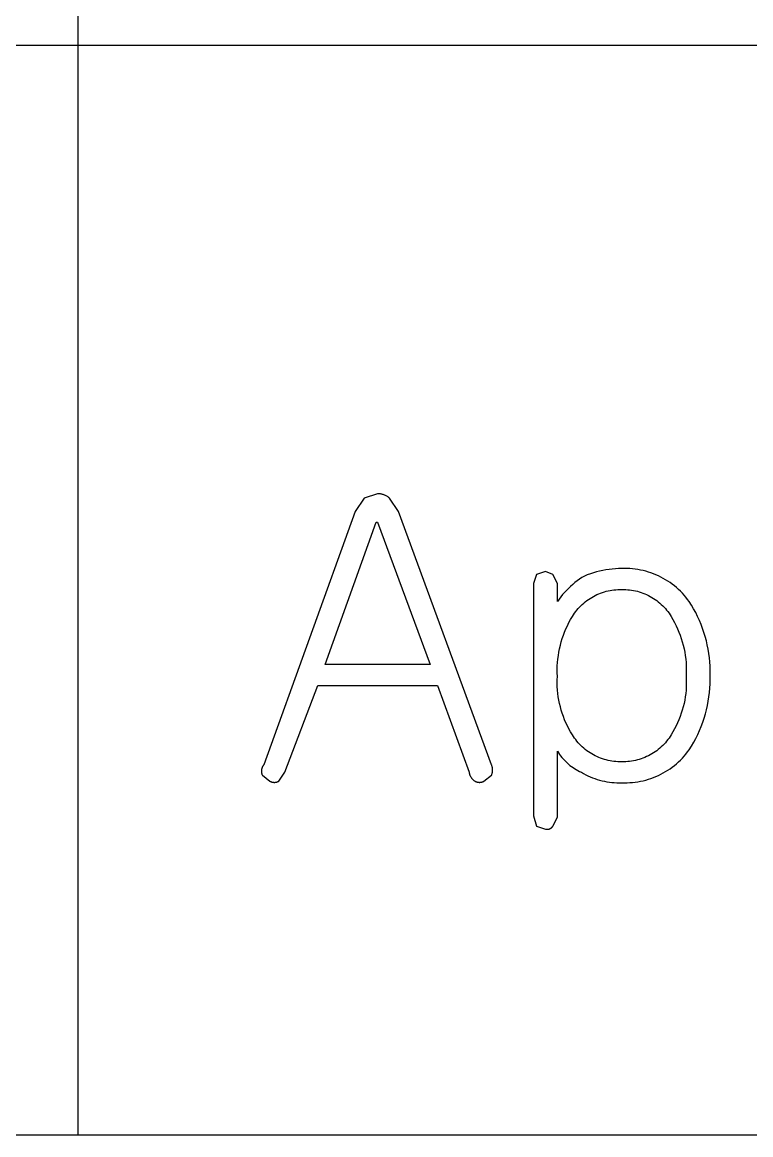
# Model space of a CAD drawing. Header units: millimetres. Extents: x 3033 to 5773, y 123 to 1487.
# Drawn here: x 5676.19 to 5701.26, y 236.56 to 274.85 of the extents above; entities that cross this region are included whole.
import ezdxf

# ---------------------------------------------------------------- set-up
doc = ezdxf.new("R2010")
doc.units = ezdxf.units.MM
doc.header["$MEASUREMENT"] = 0
doc.layers.add('TEX', color=70, linetype='Continuous')

msp = doc.modelspace()

# ---------------------------------------------------------------- linework, layer by layer
at = {"layer": 'TEX'}
for p, q in [((5678.113, 236.563), (5678.113, 386.563)), ((5394.391, 274.063), (5773.113, 274.063)), ((5687.956, 258.472), (5687.647, 258.008)), ((5688.42, 258.627), (5687.956, 258.472)), ((5688.444, 258.626), (5688.42, 258.627)), ((5688.467, 258.624), (5688.444, 258.626)), ((5688.491, 258.621), (5688.467, 258.624)), ((5688.514, 258.617), (5688.491, 258.621)), ((5688.537, 258.613), (5688.514, 258.617)), ((5688.56, 258.608), (5688.537, 258.613)), ((5688.583, 258.602), (5688.56, 258.608)), ((5688.606, 258.595), (5688.583, 258.602)), ((5688.628, 258.588), (5688.606, 258.595)), ((5688.65, 258.579), (5688.628, 258.588)), ((5688.672, 258.57), (5688.65, 258.579)), ((5688.694, 258.561), (5688.672, 258.57)), ((5688.715, 258.55), (5688.694, 258.561)), ((5688.735, 258.539), (5688.715, 258.55)), ((5688.756, 258.527), (5688.735, 258.539)), ((5688.776, 258.514), (5688.756, 258.527)), ((5688.795, 258.501), (5688.776, 258.514)), ((5688.814, 258.487), (5688.795, 258.501)), ((5688.833, 258.472), (5688.814, 258.487)), ((5689.142, 258.008), (5688.833, 258.472)), ((5687.647, 258.008), (5684.503, 249.297)), ((5692.338, 249.297), (5689.142, 258.008)), ((5686.616, 252.751), (5688.369, 257.648)), ((5688.369, 257.648), (5688.42, 257.648)), ((5688.42, 257.648), (5690.224, 252.751)), ((5693.884, 255.843), (5693.781, 255.534)), ((5694.194, 255.946), (5693.884, 255.843)), ((5694.451, 255.843), (5694.194, 255.946)), ((5694.606, 255.534), (5694.451, 255.843)), ((5695.534, 255.792), (5695.45, 255.739)), ((5695.636, 255.832), (5695.534, 255.792)), ((5695.74, 255.87), (5695.636, 255.832)), ((5695.845, 255.903), (5695.74, 255.87)), ((5695.951, 255.934), (5695.845, 255.903)), ((5696.058, 255.961), (5695.951, 255.934)), ((5696.165, 255.984), (5696.058, 255.961)), ((5696.274, 256.004), (5696.165, 255.984)), ((5696.383, 256.02), (5696.274, 256.004)), ((5696.492, 256.033), (5696.383, 256.02)), ((5696.602, 256.042), (5696.492, 256.033)), ((5696.712, 256.048), (5696.602, 256.042)), ((5696.822, 256.05), (5696.712, 256.048)), ((5696.915, 256.052), (5696.822, 256.05)), ((5697.008, 256.051), (5696.915, 256.052)), ((5697.101, 256.047), (5697.008, 256.051)), ((5697.193, 256.04), (5697.101, 256.047)), ((5697.286, 256.03), (5697.193, 256.04)), ((5697.377, 256.016), (5697.286, 256.03)), ((5697.469, 256), (5697.377, 256.016)), ((5697.559, 255.98), (5697.469, 256)), ((5697.649, 255.957), (5697.559, 255.98)), ((5697.739, 255.931), (5697.649, 255.957)), ((5697.827, 255.902), (5697.739, 255.931)), ((5697.914, 255.87), (5697.827, 255.902)), ((5698, 255.836), (5697.914, 255.87)), ((5698.085, 255.798), (5698, 255.836)), ((5698.168, 255.757), (5698.085, 255.798)), ((5693.781, 255.534), (5693.781, 247.544)), ((5694.606, 254.916), (5694.606, 255.534)), ((5695.059, 255.437), (5694.987, 255.369)), ((5695.133, 255.503), (5695.059, 255.437)), ((5695.209, 255.566), (5695.133, 255.503)), ((5695.288, 255.626), (5695.209, 255.566)), ((5695.368, 255.684), (5695.288, 255.626)), ((5695.45, 255.739), (5695.368, 255.684)), ((5698.25, 255.713), (5698.168, 255.757)), ((5698.33, 255.667), (5698.25, 255.713)), ((5698.409, 255.618), (5698.33, 255.667)), ((5698.486, 255.566), (5698.409, 255.618)), ((5698.561, 255.512), (5698.486, 255.566)), ((5698.635, 255.455), (5698.561, 255.512)), ((5698.706, 255.395), (5698.635, 255.455)), ((5698.775, 255.333), (5698.706, 255.395)), ((5694.723, 255.075), (5694.663, 254.996)), ((5694.785, 255.152), (5694.723, 255.075)), ((5694.85, 255.227), (5694.785, 255.152)), ((5694.917, 255.299), (5694.85, 255.227)), ((5694.987, 255.369), (5694.917, 255.299)), ((5695.675, 254.985), (5695.731, 255.023)), ((5695.731, 255.023), (5695.789, 255.058)), ((5695.789, 255.058), (5695.848, 255.092)), ((5695.848, 255.092), (5695.908, 255.123)), ((5695.908, 255.123), (5695.969, 255.152)), ((5695.969, 255.152), (5696.031, 255.179)), ((5696.031, 255.179), (5696.094, 255.204)), ((5696.094, 255.204), (5696.157, 255.227)), ((5696.157, 255.227), (5696.222, 255.247)), ((5696.222, 255.247), (5696.287, 255.266)), ((5696.287, 255.266), (5696.353, 255.281)), ((5696.353, 255.281), (5696.419, 255.295)), ((5696.419, 255.295), (5696.485, 255.306)), ((5696.485, 255.306), (5696.552, 255.315)), ((5696.552, 255.315), (5696.62, 255.322)), ((5696.62, 255.322), (5696.687, 255.326)), ((5696.687, 255.326), (5696.755, 255.328)), ((5696.755, 255.328), (5696.822, 255.328)), ((5696.822, 255.328), (5696.89, 255.328)), ((5696.89, 255.328), (5696.958, 255.326)), ((5696.958, 255.326), (5697.025, 255.322)), ((5697.025, 255.322), (5697.092, 255.315)), ((5697.092, 255.315), (5697.159, 255.306)), ((5697.159, 255.306), (5697.226, 255.295)), ((5697.226, 255.295), (5697.292, 255.281)), ((5697.292, 255.281), (5697.358, 255.266)), ((5697.358, 255.266), (5697.423, 255.247)), ((5697.423, 255.247), (5697.488, 255.227)), ((5697.488, 255.227), (5697.551, 255.204)), ((5697.551, 255.204), (5697.614, 255.179)), ((5697.614, 255.179), (5697.676, 255.152)), ((5697.676, 255.152), (5697.737, 255.123)), ((5697.737, 255.123), (5697.797, 255.092)), ((5697.797, 255.092), (5697.856, 255.058)), ((5697.856, 255.058), (5697.913, 255.023)), ((5697.913, 255.023), (5697.97, 254.985)), ((5698.842, 255.269), (5698.775, 255.333)), ((5698.907, 255.203), (5698.842, 255.269)), ((5698.969, 255.134), (5698.907, 255.203)), ((5699.029, 255.063), (5698.969, 255.134)), ((5699.087, 254.99), (5699.029, 255.063)), ((5694.663, 254.996), (5694.606, 254.916)), ((5695.278, 254.62), (5695.322, 254.672)), ((5695.322, 254.672), (5695.368, 254.722)), ((5695.368, 254.722), (5695.415, 254.77)), ((5695.415, 254.77), (5695.464, 254.817)), ((5695.464, 254.817), (5695.514, 254.862)), ((5695.514, 254.862), (5695.567, 254.905)), ((5695.567, 254.905), (5695.62, 254.946)), ((5695.62, 254.946), (5695.675, 254.985)), ((5697.97, 254.985), (5698.025, 254.946)), ((5698.025, 254.946), (5698.078, 254.905)), ((5698.078, 254.905), (5698.13, 254.862)), ((5698.13, 254.862), (5698.181, 254.817)), ((5698.181, 254.817), (5698.23, 254.77)), ((5698.23, 254.77), (5698.277, 254.722)), ((5698.277, 254.722), (5698.323, 254.672)), ((5698.323, 254.672), (5698.367, 254.62)), ((5699.142, 254.916), (5699.087, 254.99)), ((5699.221, 254.79), (5699.142, 254.916)), ((5699.296, 254.662), (5699.221, 254.79)), ((5699.367, 254.532), (5699.296, 254.662)), ((5695.004, 254.191), (5695.061, 254.297)), ((5695.061, 254.297), (5695.121, 254.4)), ((5695.121, 254.4), (5695.158, 254.457)), ((5695.158, 254.457), (5695.196, 254.513)), ((5695.196, 254.513), (5695.236, 254.567)), ((5695.236, 254.567), (5695.278, 254.62)), ((5698.367, 254.62), (5698.409, 254.567)), ((5698.409, 254.567), (5698.449, 254.513)), ((5698.449, 254.513), (5698.487, 254.457)), ((5698.487, 254.457), (5698.523, 254.4)), ((5698.523, 254.4), (5698.584, 254.297)), ((5698.584, 254.297), (5698.641, 254.191)), ((5699.433, 254.4), (5699.367, 254.532)), ((5699.494, 254.265), (5699.433, 254.4)), ((5699.551, 254.128), (5699.494, 254.265)), ((5694.813, 253.752), (5694.855, 253.864)), ((5694.855, 253.864), (5694.901, 253.975)), ((5694.901, 253.975), (5694.951, 254.084)), ((5694.951, 254.084), (5695.004, 254.191)), ((5698.641, 254.191), (5698.694, 254.084)), ((5698.694, 254.084), (5698.744, 253.975)), ((5698.744, 253.975), (5698.79, 253.864)), ((5698.79, 253.864), (5698.832, 253.752)), ((5699.604, 253.99), (5699.551, 254.128)), ((5699.652, 253.849), (5699.604, 253.99)), ((5694.708, 253.408), (5694.739, 253.524)), ((5694.739, 253.524), (5694.774, 253.638)), ((5694.774, 253.638), (5694.813, 253.752)), ((5698.832, 253.752), (5698.871, 253.638)), ((5698.871, 253.638), (5698.906, 253.524)), ((5698.906, 253.524), (5698.937, 253.408)), ((5699.695, 253.708), (5699.652, 253.849)), ((5699.733, 253.564), (5699.695, 253.708)), ((5699.767, 253.42), (5699.733, 253.564)), ((5694.639, 253.055), (5694.658, 253.174)), ((5694.658, 253.174), (5694.681, 253.291)), ((5694.681, 253.291), (5694.708, 253.408)), ((5698.937, 253.408), (5698.964, 253.291)), ((5698.964, 253.291), (5698.987, 253.174)), ((5698.987, 253.174), (5699.006, 253.055)), ((5699.795, 253.275), (5699.767, 253.42)), ((5699.819, 253.128), (5699.795, 253.275)), ((5699.838, 252.981), (5699.819, 253.128)), ((5690.224, 252.751), (5686.616, 252.751)), ((5694.604, 252.698), (5694.612, 252.817)), ((5694.612, 252.817), (5694.623, 252.937)), ((5694.623, 252.937), (5694.639, 253.055)), ((5699.006, 253.055), (5699.022, 252.937)), ((5699.022, 252.937), (5699.033, 252.817)), ((5699.033, 252.817), (5699.041, 252.698)), ((5699.852, 252.834), (5699.838, 252.981)), ((5699.861, 252.686), (5699.852, 252.834)), ((5694.601, 252.578), (5694.604, 252.698)), ((5694.601, 252.458), (5694.601, 252.578)), ((5694.606, 252.338), (5694.601, 252.458)), ((5694.601, 252.221), (5694.606, 252.338)), ((5699.043, 252.458), (5699.039, 252.338)), ((5699.039, 252.338), (5699.044, 252.221)), ((5699.041, 252.698), (5699.044, 252.578)), ((5699.044, 252.578), (5699.043, 252.458)), ((5699.865, 252.538), (5699.861, 252.686)), ((5699.864, 252.39), (5699.865, 252.538)), ((5699.866, 252.239), (5699.864, 252.39)), ((5685.224, 249.039), (5686.359, 252.029)), ((5686.359, 252.029), (5690.482, 252.029)), ((5690.482, 252.029), (5691.565, 249.039)), ((5694.601, 252.104), (5694.601, 252.221)), ((5694.604, 251.987), (5694.601, 252.104)), ((5694.612, 251.87), (5694.604, 251.987)), ((5699.041, 251.987), (5699.033, 251.87)), ((5699.044, 252.104), (5699.041, 251.987)), ((5699.044, 252.221), (5699.044, 252.104)), ((5699.855, 251.937), (5699.863, 252.088)), ((5699.863, 252.088), (5699.866, 252.239)), ((5694.623, 251.754), (5694.612, 251.87)), ((5694.638, 251.637), (5694.623, 251.754)), ((5694.658, 251.522), (5694.638, 251.637)), ((5699.007, 251.637), (5698.987, 251.522)), ((5699.022, 251.754), (5699.007, 251.637)), ((5699.033, 251.87), (5699.022, 251.754)), ((5699.8, 251.488), (5699.823, 251.637)), ((5699.823, 251.637), (5699.841, 251.787)), ((5699.841, 251.787), (5699.855, 251.937)), ((5694.681, 251.407), (5694.658, 251.522)), ((5694.708, 251.293), (5694.681, 251.407)), ((5694.739, 251.18), (5694.708, 251.293)), ((5694.774, 251.068), (5694.739, 251.18)), ((5698.906, 251.18), (5698.871, 251.068)), ((5698.937, 251.293), (5698.906, 251.18)), ((5698.964, 251.407), (5698.937, 251.293)), ((5698.987, 251.522), (5698.964, 251.407)), ((5699.7, 251.046), (5699.738, 251.192)), ((5699.738, 251.192), (5699.772, 251.339)), ((5699.772, 251.339), (5699.8, 251.488)), ((5694.812, 250.958), (5694.774, 251.068)), ((5694.855, 250.849), (5694.812, 250.958)), ((5694.901, 250.741), (5694.855, 250.849)), ((5698.79, 250.849), (5698.744, 250.741)), ((5698.832, 250.958), (5698.79, 250.849)), ((5698.871, 251.068), (5698.832, 250.958)), ((5699.609, 250.758), (5699.657, 250.901)), ((5699.657, 250.901), (5699.7, 251.046)), ((5694.951, 250.635), (5694.901, 250.741)), ((5695.004, 250.531), (5694.951, 250.635)), ((5695.061, 250.428), (5695.004, 250.531)), ((5695.121, 250.328), (5695.061, 250.428)), ((5698.584, 250.428), (5698.523, 250.328)), ((5698.641, 250.531), (5698.584, 250.428)), ((5698.694, 250.635), (5698.641, 250.531)), ((5698.744, 250.741), (5698.694, 250.635)), ((5699.436, 250.339), (5699.498, 250.477)), ((5699.498, 250.477), (5699.556, 250.617)), ((5699.556, 250.617), (5699.609, 250.758)), ((5695.158, 250.271), (5695.121, 250.328)), ((5695.196, 250.215), (5695.158, 250.271)), ((5695.236, 250.161), (5695.196, 250.215)), ((5695.278, 250.108), (5695.236, 250.161)), ((5695.322, 250.056), (5695.278, 250.108)), ((5695.368, 250.006), (5695.322, 250.056)), ((5698.323, 250.056), (5698.277, 250.006)), ((5698.367, 250.108), (5698.323, 250.056)), ((5698.409, 250.161), (5698.367, 250.108)), ((5698.449, 250.215), (5698.409, 250.161)), ((5698.487, 250.271), (5698.449, 250.215)), ((5698.523, 250.328), (5698.487, 250.271)), ((5699.222, 249.94), (5699.298, 250.071)), ((5699.298, 250.071), (5699.369, 250.204)), ((5699.369, 250.204), (5699.436, 250.339)), ((5694.606, 247.493), (5694.606, 249.761)), ((5694.606, 249.761), (5694.641, 249.706)), ((5694.641, 249.706), (5694.679, 249.652)), ((5694.679, 249.652), (5694.718, 249.6)), ((5695.415, 249.958), (5695.368, 250.006)), ((5695.464, 249.911), (5695.415, 249.958)), ((5695.514, 249.866), (5695.464, 249.911)), ((5695.567, 249.823), (5695.514, 249.866)), ((5695.62, 249.782), (5695.567, 249.823)), ((5695.675, 249.743), (5695.62, 249.782)), ((5695.731, 249.705), (5695.675, 249.743)), ((5695.789, 249.67), (5695.731, 249.705)), ((5695.848, 249.636), (5695.789, 249.67)), ((5697.856, 249.67), (5697.797, 249.636)), ((5697.913, 249.705), (5697.856, 249.67)), ((5697.97, 249.743), (5697.913, 249.705)), ((5698.025, 249.782), (5697.97, 249.743)), ((5698.078, 249.823), (5698.025, 249.782)), ((5698.13, 249.866), (5698.078, 249.823)), ((5698.181, 249.911), (5698.13, 249.866)), ((5698.23, 249.958), (5698.181, 249.911)), ((5698.277, 250.006), (5698.23, 249.958)), ((5698.969, 249.594), (5699.029, 249.665)), ((5699.029, 249.665), (5699.087, 249.738)), ((5699.087, 249.738), (5699.142, 249.812)), ((5699.142, 249.812), (5699.222, 249.94)), ((5684.475, 249.262), (5684.469, 249.253)), ((5684.482, 249.271), (5684.475, 249.262)), ((5684.489, 249.28), (5684.482, 249.271)), ((5684.496, 249.289), (5684.489, 249.28)), ((5684.503, 249.297), (5684.496, 249.289)), ((5692.344, 249.283), (5692.338, 249.297)), ((5692.349, 249.27), (5692.344, 249.283)), ((5692.354, 249.255), (5692.349, 249.27)), ((5694.718, 249.6), (5694.759, 249.549)), ((5694.759, 249.549), (5694.802, 249.499)), ((5694.802, 249.499), (5694.846, 249.451)), ((5694.846, 249.451), (5694.892, 249.405)), ((5694.892, 249.405), (5694.94, 249.36)), ((5694.94, 249.36), (5694.989, 249.317)), ((5694.989, 249.317), (5695.04, 249.276)), ((5695.04, 249.276), (5695.092, 249.236)), ((5695.908, 249.605), (5695.848, 249.636)), ((5695.969, 249.576), (5695.908, 249.605)), ((5696.031, 249.549), (5695.969, 249.576)), ((5696.094, 249.524), (5696.031, 249.549)), ((5696.157, 249.501), (5696.094, 249.524)), ((5696.222, 249.481), (5696.157, 249.501)), ((5696.287, 249.462), (5696.222, 249.481)), ((5696.353, 249.447), (5696.287, 249.462)), ((5696.419, 249.433), (5696.353, 249.447)), ((5696.485, 249.422), (5696.419, 249.433)), ((5696.552, 249.413), (5696.485, 249.422)), ((5696.62, 249.406), (5696.552, 249.413)), ((5696.687, 249.402), (5696.62, 249.406)), ((5696.755, 249.4), (5696.687, 249.402)), ((5696.822, 249.4), (5696.755, 249.4)), ((5696.89, 249.4), (5696.822, 249.4)), ((5696.958, 249.402), (5696.89, 249.4)), ((5697.025, 249.406), (5696.958, 249.402)), ((5697.092, 249.413), (5697.025, 249.406)), ((5697.159, 249.422), (5697.092, 249.413)), ((5697.226, 249.433), (5697.159, 249.422)), ((5697.292, 249.447), (5697.226, 249.433)), ((5697.358, 249.462), (5697.292, 249.447)), ((5697.423, 249.481), (5697.358, 249.462)), ((5697.488, 249.501), (5697.423, 249.481)), ((5697.551, 249.524), (5697.488, 249.501)), ((5697.614, 249.549), (5697.551, 249.524)), ((5697.676, 249.576), (5697.614, 249.549)), ((5697.737, 249.605), (5697.676, 249.576)), ((5697.797, 249.636), (5697.737, 249.605)), ((5698.561, 249.217), (5698.635, 249.273)), ((5698.635, 249.273), (5698.706, 249.333)), ((5698.706, 249.333), (5698.775, 249.395)), ((5698.775, 249.395), (5698.842, 249.459)), ((5698.842, 249.459), (5698.907, 249.526)), ((5698.907, 249.526), (5698.969, 249.594)), ((5684.42, 249.108), (5684.419, 249.097)), ((5684.419, 249.097), (5684.419, 249.086)), ((5684.419, 249.086), (5684.419, 249.075)), ((5684.419, 249.075), (5684.419, 249.064)), ((5684.419, 249.064), (5684.42, 249.053)), ((5684.421, 249.119), (5684.42, 249.108)), ((5684.42, 249.053), (5684.421, 249.042)), ((5684.423, 249.13), (5684.421, 249.119)), ((5684.421, 249.042), (5684.422, 249.031)), ((5684.422, 249.031), (5684.424, 249.02)), ((5684.425, 249.141), (5684.423, 249.13)), ((5684.424, 249.02), (5684.426, 249.009)), ((5684.427, 249.152), (5684.425, 249.141)), ((5684.426, 249.009), (5684.429, 248.998)), ((5684.43, 249.162), (5684.427, 249.152)), ((5684.429, 248.998), (5684.431, 248.988)), ((5684.433, 249.173), (5684.43, 249.162)), ((5684.431, 248.988), (5684.435, 248.977)), ((5684.436, 249.184), (5684.433, 249.173)), ((5684.435, 248.977), (5684.438, 248.967)), ((5684.44, 249.194), (5684.436, 249.184)), ((5684.438, 248.967), (5684.442, 248.956)), ((5684.444, 249.204), (5684.44, 249.194)), ((5684.442, 248.956), (5684.447, 248.946)), ((5684.448, 249.214), (5684.444, 249.204)), ((5684.447, 248.946), (5684.451, 248.936)), ((5684.453, 249.224), (5684.448, 249.214)), ((5684.451, 248.936), (5684.709, 248.73)), ((5684.458, 249.234), (5684.453, 249.224)), ((5684.464, 249.244), (5684.458, 249.234)), ((5684.469, 249.253), (5684.464, 249.244)), ((5685.018, 248.73), (5685.224, 249.039)), ((5691.565, 249.039), (5691.568, 249.024)), ((5691.568, 249.024), (5691.572, 249.008)), ((5691.572, 249.008), (5691.576, 248.993)), ((5691.576, 248.993), (5691.581, 248.978)), ((5691.581, 248.978), (5691.586, 248.963)), ((5691.586, 248.963), (5691.592, 248.948)), ((5691.592, 248.948), (5691.598, 248.933)), ((5691.598, 248.933), (5691.605, 248.919)), ((5691.605, 248.919), (5691.612, 248.905)), ((5691.612, 248.905), (5691.619, 248.891)), ((5691.619, 248.891), (5691.628, 248.877)), ((5692.08, 248.73), (5692.338, 248.936)), ((5692.338, 248.936), (5692.344, 248.95)), ((5692.344, 248.95), (5692.349, 248.964)), ((5692.349, 248.964), (5692.354, 248.978)), ((5692.359, 249.241), (5692.354, 249.255)), ((5692.354, 248.978), (5692.359, 248.992)), ((5692.363, 249.227), (5692.359, 249.241)), ((5692.359, 248.992), (5692.363, 249.006)), ((5692.366, 249.213), (5692.363, 249.227)), ((5692.363, 249.006), (5692.366, 249.021)), ((5692.369, 249.198), (5692.366, 249.213)), ((5692.366, 249.021), (5692.369, 249.035)), ((5692.372, 249.183), (5692.369, 249.198)), ((5692.369, 249.035), (5692.372, 249.05)), ((5692.374, 249.169), (5692.372, 249.183)), ((5692.372, 249.05), (5692.374, 249.065)), ((5692.375, 249.154), (5692.374, 249.169)), ((5692.374, 249.065), (5692.375, 249.079)), ((5692.376, 249.139), (5692.375, 249.154)), ((5692.375, 249.079), (5692.376, 249.094)), ((5692.377, 249.124), (5692.376, 249.139)), ((5692.376, 249.094), (5692.377, 249.109)), ((5692.377, 249.109), (5692.377, 249.124)), ((5695.092, 249.236), (5695.145, 249.199)), ((5695.145, 249.199), (5695.2, 249.163)), ((5695.2, 249.163), (5695.256, 249.129)), ((5695.256, 249.129), (5695.313, 249.097)), ((5695.313, 249.097), (5695.371, 249.067)), ((5695.371, 249.067), (5695.431, 249.039)), ((5695.431, 249.039), (5695.505, 248.997)), ((5695.505, 248.997), (5695.581, 248.956)), ((5695.581, 248.956), (5695.658, 248.919)), ((5695.658, 248.919), (5695.736, 248.883)), ((5695.736, 248.883), (5695.815, 248.851)), ((5697.914, 248.858), (5698, 248.893)), ((5698, 248.893), (5698.085, 248.93)), ((5698.085, 248.93), (5698.168, 248.971)), ((5698.168, 248.971), (5698.25, 249.015)), ((5698.25, 249.015), (5698.33, 249.061)), ((5698.33, 249.061), (5698.409, 249.11)), ((5698.409, 249.11), (5698.486, 249.162)), ((5698.486, 249.162), (5698.561, 249.217)), ((5684.709, 248.73), (5684.719, 248.725)), ((5684.719, 248.725), (5684.729, 248.72)), ((5684.729, 248.72), (5684.739, 248.716)), ((5684.739, 248.716), (5684.75, 248.712)), ((5684.75, 248.712), (5684.76, 248.708)), ((5684.76, 248.708), (5684.771, 248.705)), ((5684.771, 248.705), (5684.781, 248.702)), ((5684.781, 248.702), (5684.792, 248.699)), ((5684.792, 248.699), (5684.803, 248.697)), ((5684.803, 248.697), (5684.814, 248.695)), ((5684.814, 248.695), (5684.825, 248.694)), ((5684.825, 248.694), (5684.836, 248.693)), ((5684.836, 248.693), (5684.847, 248.692)), ((5684.847, 248.692), (5684.858, 248.691)), ((5684.858, 248.691), (5684.869, 248.691)), ((5684.869, 248.691), (5684.88, 248.692)), ((5684.88, 248.692), (5684.891, 248.693)), ((5684.891, 248.693), (5684.902, 248.694)), ((5684.902, 248.694), (5684.913, 248.695)), ((5684.913, 248.695), (5684.924, 248.697)), ((5684.924, 248.697), (5684.935, 248.699)), ((5684.935, 248.699), (5684.946, 248.702)), ((5684.946, 248.702), (5684.957, 248.705)), ((5684.957, 248.705), (5684.967, 248.708)), ((5684.967, 248.708), (5684.978, 248.712)), ((5684.978, 248.712), (5684.988, 248.716)), ((5684.988, 248.716), (5684.998, 248.72)), ((5684.998, 248.72), (5685.008, 248.725)), ((5685.008, 248.725), (5685.018, 248.73)), ((5691.628, 248.877), (5691.636, 248.864)), ((5691.636, 248.864), (5691.645, 248.85)), ((5691.645, 248.85), (5691.655, 248.838)), ((5691.655, 248.838), (5691.665, 248.825)), ((5691.665, 248.825), (5691.675, 248.813)), ((5691.675, 248.813), (5691.686, 248.801)), ((5691.686, 248.801), (5691.697, 248.79)), ((5691.697, 248.79), (5691.708, 248.779)), ((5691.708, 248.779), (5691.72, 248.768)), ((5691.72, 248.768), (5691.732, 248.758)), ((5691.732, 248.758), (5691.745, 248.748)), ((5691.745, 248.748), (5691.758, 248.739)), ((5691.758, 248.739), (5691.771, 248.73)), ((5691.771, 248.73), (5691.781, 248.725)), ((5691.781, 248.725), (5691.791, 248.72)), ((5691.791, 248.72), (5691.801, 248.716)), ((5691.801, 248.716), (5691.811, 248.712)), ((5691.811, 248.712), (5691.822, 248.708)), ((5691.822, 248.708), (5691.832, 248.705)), ((5691.832, 248.705), (5691.843, 248.702)), ((5691.843, 248.702), (5691.854, 248.699)), ((5691.854, 248.699), (5691.865, 248.697)), ((5691.865, 248.697), (5691.876, 248.695)), ((5691.876, 248.695), (5691.887, 248.694)), ((5691.887, 248.694), (5691.898, 248.693)), ((5691.898, 248.693), (5691.909, 248.692)), ((5691.909, 248.692), (5691.92, 248.691)), ((5691.92, 248.691), (5691.931, 248.691)), ((5691.931, 248.691), (5691.942, 248.692)), ((5691.942, 248.692), (5691.953, 248.693)), ((5691.953, 248.693), (5691.964, 248.694)), ((5691.964, 248.694), (5691.975, 248.695)), ((5691.975, 248.695), (5691.986, 248.697)), ((5691.986, 248.697), (5691.997, 248.699)), ((5691.997, 248.699), (5692.008, 248.702)), ((5692.008, 248.702), (5692.019, 248.705)), ((5692.019, 248.705), (5692.029, 248.708)), ((5692.029, 248.708), (5692.04, 248.712)), ((5692.04, 248.712), (5692.05, 248.716)), ((5692.05, 248.716), (5692.06, 248.72)), ((5692.06, 248.72), (5692.07, 248.725)), ((5692.07, 248.725), (5692.08, 248.73)), ((5695.815, 248.851), (5695.896, 248.821)), ((5695.896, 248.821), (5695.977, 248.794)), ((5695.977, 248.794), (5696.059, 248.77)), ((5696.059, 248.77), (5696.142, 248.748)), ((5696.142, 248.748), (5696.226, 248.73)), ((5696.226, 248.73), (5696.31, 248.714)), ((5696.31, 248.714), (5696.395, 248.701)), ((5696.395, 248.701), (5696.48, 248.691)), ((5696.48, 248.691), (5696.565, 248.683)), ((5696.565, 248.683), (5696.651, 248.679)), ((5696.651, 248.679), (5696.737, 248.677)), ((5696.737, 248.677), (5696.822, 248.678)), ((5696.822, 248.678), (5696.915, 248.676)), ((5696.915, 248.676), (5697.008, 248.677)), ((5697.008, 248.677), (5697.101, 248.681)), ((5697.101, 248.681), (5697.193, 248.688)), ((5697.193, 248.688), (5697.286, 248.698)), ((5697.286, 248.698), (5697.377, 248.712)), ((5697.377, 248.712), (5697.469, 248.728)), ((5697.469, 248.728), (5697.559, 248.748)), ((5697.559, 248.748), (5697.649, 248.771)), ((5697.649, 248.771), (5697.739, 248.797)), ((5697.739, 248.797), (5697.827, 248.826)), ((5697.827, 248.826), (5697.914, 248.858)), ((5693.781, 247.544), (5693.884, 247.184)), ((5694.451, 247.184), (5694.606, 247.493)), ((5693.884, 247.184), (5694.194, 247.081)), ((5694.194, 247.081), (5694.202, 247.079)), ((5694.202, 247.079), (5694.21, 247.077)), ((5694.21, 247.077), (5694.218, 247.076)), ((5694.218, 247.076), (5694.227, 247.075)), ((5694.227, 247.075), (5694.235, 247.075)), ((5694.235, 247.075), (5694.244, 247.075)), ((5694.244, 247.075), (5694.252, 247.075)), ((5694.252, 247.075), (5694.261, 247.075)), ((5694.261, 247.075), (5694.269, 247.075)), ((5694.269, 247.075), (5694.277, 247.076)), ((5694.277, 247.076), (5694.286, 247.078)), ((5694.286, 247.078), (5694.294, 247.079)), ((5694.294, 247.079), (5694.302, 247.081)), ((5694.302, 247.081), (5694.31, 247.083)), ((5694.31, 247.083), (5694.319, 247.085)), ((5694.319, 247.085), (5694.327, 247.088)), ((5694.327, 247.088), (5694.335, 247.091)), ((5694.335, 247.091), (5694.342, 247.094)), ((5694.342, 247.094), (5694.35, 247.097)), ((5694.35, 247.097), (5694.358, 247.101)), ((5694.358, 247.101), (5694.365, 247.105)), ((5694.365, 247.105), (5694.372, 247.109)), ((5694.372, 247.109), (5694.38, 247.113)), ((5694.38, 247.113), (5694.387, 247.118)), ((5694.387, 247.118), (5694.393, 247.123)), ((5694.393, 247.123), (5694.4, 247.128)), ((5694.4, 247.128), (5694.407, 247.133)), ((5694.407, 247.133), (5694.413, 247.139)), ((5694.413, 247.139), (5694.419, 247.145)), ((5694.419, 247.145), (5694.425, 247.151)), ((5694.425, 247.151), (5694.431, 247.157)), ((5694.431, 247.157), (5694.436, 247.163)), ((5694.436, 247.163), (5694.441, 247.17)), ((5694.441, 247.17), (5694.447, 247.177)), ((5694.447, 247.177), (5694.451, 247.184)), ((5394.391, 236.563), (5773.113, 236.563))]:
    msp.add_line(p, q, dxfattribs=at)

doc.saveas('drawing.dxf')
